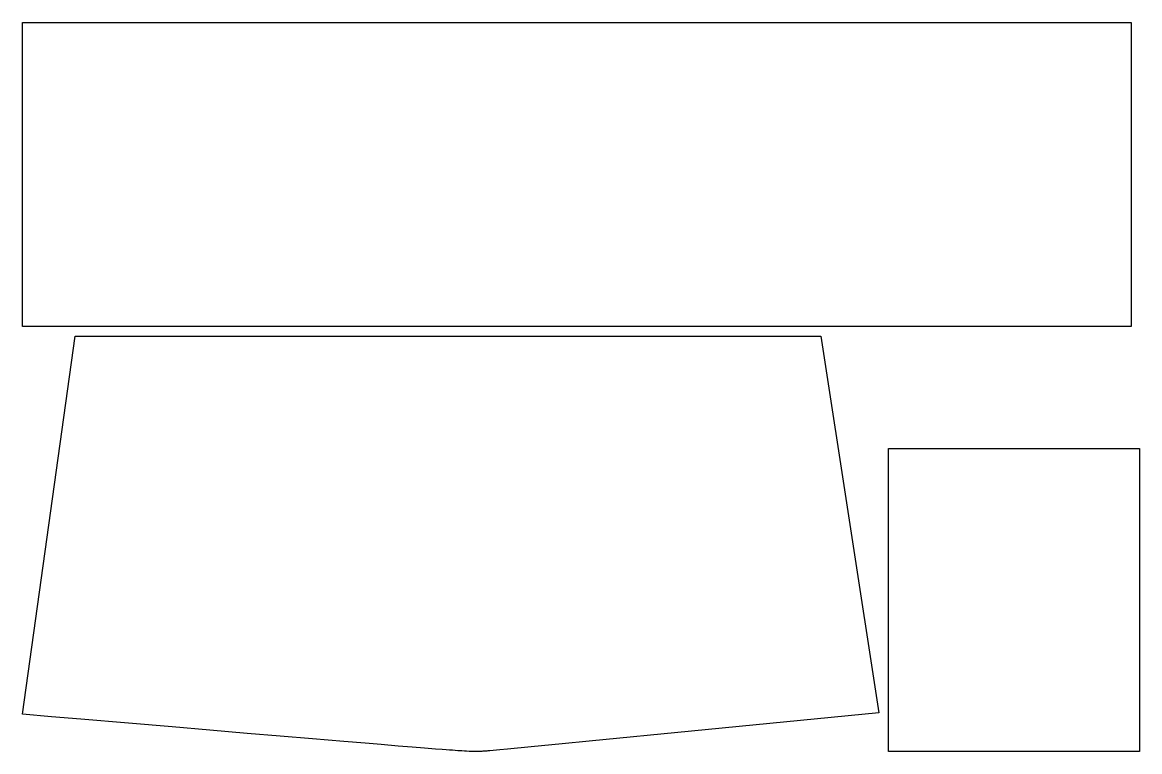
# Model space of a CAD drawing. Header units: millimetres. Extents: x 5 to 583, y 5 to 382.
import ezdxf

# ---------------------------------------------------------------- set-up
doc = ezdxf.new("R2010")
doc.units = ezdxf.units.MM
doc.layers.add('CUT', color=7, linetype='Continuous')

msp = doc.modelspace()

# ---------------------------------------------------------------- linework, layer by layer
at = {"layer": 'CUT'}
for points in [[(578.65, 382.42382), (578.65, 225), (5, 225), (5, 382.42382)], [(448.05563, 25.10729), (351.19084, 15.66317), (298.18435, 10.47555), (284.26139, 9.11112), (268.26504, 7.54594), (255.95986, 6.34749), (252.06236, 5.97097), (246.83919, 5.47883), (245.90116, 5.39245), (245.25733, 5.334), (244.69226, 5.28499), (244.18815, 5.24363), (243.68876, 5.20481), (243.23934, 5.17115), (242.72038, 5.13412), (242.27561, 5.10451), (241.86074, 5.07859), (241.4885, 5.05719), (241.17146, 5.04115), (240.88511, 5.02874), (240.71841, 5.02226), (240.5452, 5.0162), (240.37278, 5.01058), (240.26623, 5.00792), (240.13209, 5.0052), (239.99549, 5.00298), (239.85649, 5.00132), (239.71512, 5.0003), (239.57158, 5), (239.42604, 5.00051), (239.27849, 5.00166), (239.12877, 5.00339), (238.97638, 5.00551), (238.82091, 5.00855), (238.66205, 5.01324), (238.49948, 5.01855), (238.27668, 5.02635), (238.0175, 5.03604), (237.74895, 5.0468), (237.46995, 5.05949), (237.0801, 5.07916), (236.6147, 5.10507), (236.12246, 5.13268), (234.87557, 5.20659), (233.74437, 5.27596), (232.3117, 5.36494), (231.2449, 5.43306), (230.25038, 5.49989), (228.9421, 5.59259), (227.57605, 5.69192), (226.07872, 5.80313), (224.26369, 5.93975), (222.11892, 6.10382), (218.7628, 6.36609), (213.07521, 6.81768), (206.71975, 7.33136), (199.51844, 7.92046), (190.67394, 8.65301), (182.3776, 9.34479), (171.28421, 10.27503), (155.16008, 11.62997), (138.45572, 13.03694), (121.32242, 14.48331), (101.9666, 16.11864), (82.57337, 17.76163), (60.00138, 19.67277), (35.21238, 21.77748), (20.06287, 23.06631), (5, 24.34867), (32.3731, 220), (418.03599, 220)], [(583.05564, 83.40419), (583.05564, 81.22429), (583.05564, 79.03526), (583.05565, 76.83083), (583.05566, 74.60615), (583.05567, 72.35774), (583.05568, 70.07975), (583.05569, 67.77557), (583.0557, 65.44472), (583.05571, 63.08673), (583.05572, 60.70192), (583.05573, 57.48229), (583.05575, 53.81007), (583.05577, 50.09205), (583.05579, 46.33957), (583.05581, 42.56964), (583.05582, 38.79566), (583.05583, 35.03122), (583.05584, 31.29028), (583.05584, 27.58702), (583.05582, 23.93564), (583.05581, 20.35008), (583.05579, 16.84383), (583.05575, 13.42951), (583.05571, 10.12924), (583.05568, 7.53375), (583.05564, 5), (453.05564, 5.00181), (453.05568, 7.6765), (453.05571, 10.33914), (453.05576, 14.28028), (453.0558, 19.14019), (453.05582, 24.0178), (453.05584, 28.92445), (453.05583, 33.80849), (453.05582, 38.67009), (453.0558, 43.52573), (453.05578, 47.84952), (453.05576, 51.11064), (453.05575, 54.3833), (453.05573, 57.65283), (453.05572, 60.90996), (453.05571, 63.79808), (453.0557, 65.96611), (453.05569, 68.14131), (453.05568, 70.32815), (453.05567, 72.51878), (453.05566, 74.70027), (453.05565, 76.87026), (453.05564, 79.03697), (453.05564, 81.21086), (453.05564, 83.40414), (453.05564, 85.58404), (453.05564, 87.77307), (453.05563, 89.9775), (453.05563, 92.20218), (453.05563, 94.45059), (453.05563, 96.72858), (453.05563, 99.03276), (453.05564, 101.36362), (453.05566, 103.7216), (453.05567, 106.10641), (453.05571, 109.32604), (453.05577, 112.99826), (453.05582, 116.71628), (453.05589, 120.46878), (453.05596, 124.23873), (453.05605, 128.0129), (453.05613, 131.77776), (453.05623, 135.51921), (453.05633, 139.2229), (453.05643, 142.87434), (453.05654, 146.45919), (453.05664, 149.96441), (453.05674, 153.37872), (453.05684, 156.67899), (453.05692, 159.27448), (453.05702, 161.80823), (583.05702, 161.80351), (583.05685, 157.0953), (583.05673, 153.09642), (583.05664, 149.71813), (583.05654, 146.67596), (583.05642, 142.52716), (583.05629, 137.75661), (583.05616, 132.90726), (583.05605, 128.01093), (583.05594, 123.09877), (583.05585, 118.20041), (583.05577, 113.34873), (583.05571, 108.5731), (583.05566, 104.35363), (583.05564, 100.62599), (583.05563, 97.32878), (583.05563, 94.40684), (583.05563, 91.81744), (583.05563, 89.51339), (583.05564, 87.23017), (583.05564, 85.314)]]:
    msp.add_lwpolyline(points, close=True, dxfattribs=at)

doc.saveas('drawing.dxf')
